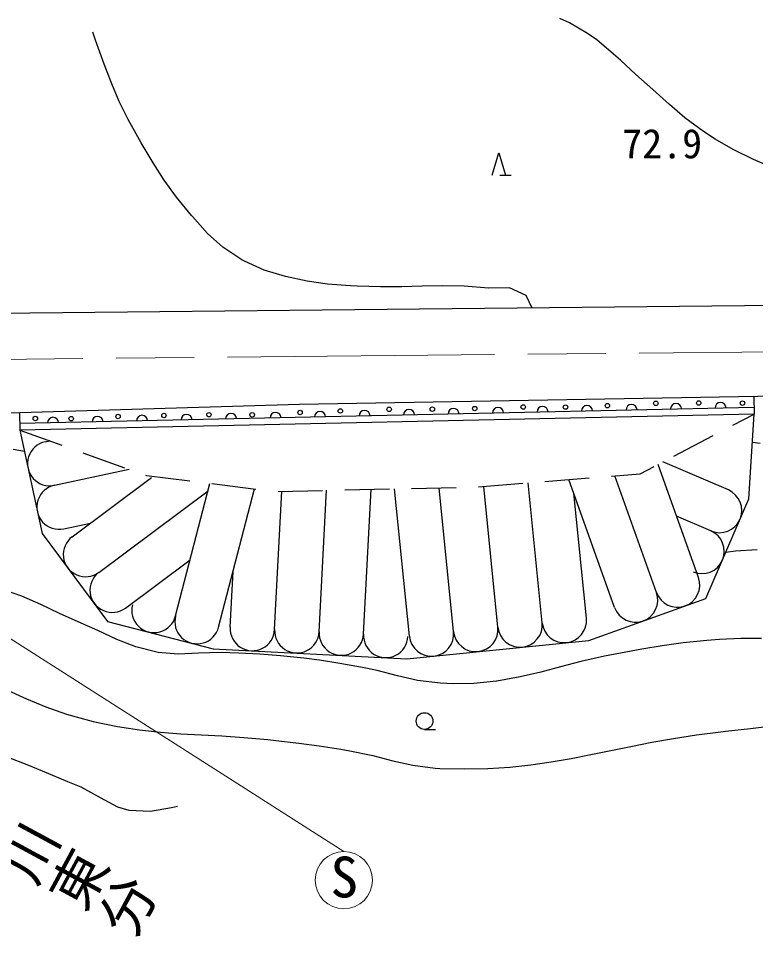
# Model space of a CAD drawing. Units: millimetres, scale not verified. Extents: x 40000 to 680000, y 20000 to 380000.
# Drawn here: x 326004 to 359132, y 273577 to 314826 of the extents above; entities that cross this region are included whole.
import ezdxf
from ezdxf.enums import TextEntityAlignment as Align

# ---------------------------------------------------------------- set-up
doc = ezdxf.new("R2010")
doc.units = ezdxf.units.MM
doc.header["$LTSCALE"] = 1000
doc.linetypes.add('CHAIN', pattern=[18.5, 12, -1.5, 3.5, -1.5])
for name, color, linetype, lineweight in [('M-BGD', 7, 'Continuous', 25), ('M-BGD-HTXT', 7, 'Continuous', 13), ('M-BMK', 2, 'CHAIN', 13)]:
    doc.layers.add(name, color=color, linetype=linetype, lineweight=lineweight)
doc.styles.add('@ＭＳ ゴシック', font='')
doc.styles.add('ＭＳ ゴシック', font='')
doc.styles.get('@ＭＳ ゴシック').set_extended_font_data('@MS Gothic')
doc.styles.get('ＭＳ ゴシック').set_extended_font_data('MS Gothic')

msp = doc.modelspace()

# ---------------------------------------------------------------- linework, layer by layer
at = {"layer": 'M-BGD'}
for p, q in [((350775, 314618), (350332, 314826)), ((351584, 314152), (350775, 314618)), ((329476, 313840), (329346, 314200)), ((351997, 313855), (351584, 314152)), ((329866, 312767), (329476, 313840)), ((352739, 313217), (351997, 313855)), ((353053, 312945), (352739, 313217)), ((330202, 311885), (329866, 312767)), ((353756, 312311), (353053, 312945)), ((354514, 311635), (353756, 312311)), ((330540, 311093), (330202, 311885)), ((355265, 310962), (354514, 311635)), ((330936, 310289), (330540, 311093)), ((355956, 310353), (355265, 310962)), ((331445, 309370), (330936, 310289)), ((356783, 309737), (355956, 310353)), ((357309, 309394), (356783, 309737)), ((358118, 308929), (357309, 309394)), ((331525, 309233), (331445, 309370)), ((332057, 308338), (331525, 309233)), ((347290, 307782), (347590, 308782)), ((347590, 308782), (347890, 307782)), ((359039, 308486), (358118, 308929)), ((332562, 307557), (332057, 308338)), ((359911, 308119), (359039, 308486)), ((347640, 307782), (348140, 307782)), ((333112, 306799), (332562, 307557)), ((333783, 305973), (333112, 306799)), ((333824, 305925), (333783, 305973)), ((334510, 305167), (333824, 305925)), ((335198, 304555), (334510, 305167)), ((336053, 303978), (335198, 304555)), ((336161, 303915), (336053, 303978)), ((337044, 303512), (336161, 303915)), ((338006, 303236), (337044, 303512)), ((338976, 303015), (338006, 303236)), ((339890, 302891), (338976, 303015)), ((340922, 302809), (339890, 302891)), ((341221, 302790), (340922, 302809)), ((342275, 302759), (341221, 302790)), ((344146, 302798), (343233, 302770)), ((345065, 302816), (344146, 302798)), ((346042, 302797), (345065, 302816)), ((347125, 302713), (346042, 302797)), ((343233, 302770), (342275, 302759)), ((347147, 302711), (347125, 302713)), ((348079, 302722), (347147, 302711)), ((348817, 302383), (348079, 302722)), ((349091, 301812), (348817, 302383)), ((363105, 301958), (306149, 301365)), ((338643, 297491), (365930, 297975)), ((359046, 297853), (359063, 297053)), ((319694, 296935), (338643, 297491)), ((326054, 297122), (326071, 296322)), ((359057, 297353), (326065, 296622)), ((359063, 297053), (326071, 296322)), ((358112, 296554), (359063, 297053)), ((358825, 293245), (359063, 297053)), ((326071, 296322), (327955, 295649)), ((326071, 296322), (327069, 291684)), ((327205, 295805), (327401, 295847)), ((355455, 295161), (357226, 296090)), ((359342, 295734), (358984, 295777)), ((325775, 295474), (326273, 295385)), ((328897, 295313), (330780, 294641)), ((327626, 293850), (330977, 294571)), ((353948, 294371), (354569, 294697)), ((356562, 289707), (354748, 294790)), ((357907, 293640), (354967, 294905)), ((328424, 291542), (331991, 294208)), ((331722, 294305), (331766, 294289)), ((331766, 294289), (333705, 294050)), ((349663, 294024), (351657, 294185)), ((352795, 288363), (350743, 294111)), ((352654, 294266), (353948, 294371)), ((354678, 289035), (352807, 294278)), ((333068, 287982), (334612, 293939)), ((334697, 293928), (336682, 293684)), ((343674, 293711), (345674, 293756)), ((345562, 287277), (344908, 293739)), ((346673, 293781), (348667, 293943)), ((347552, 287478), (346912, 293801)), ((349541, 287680), (348906, 293962)), ((329621, 289940), (334526, 293606)), ((335004, 287480), (336615, 293692)), ((337520, 287369), (337843, 293582)), ((337676, 293578), (339675, 293623)), ((339517, 287266), (339848, 293626)), ((340675, 293645), (342674, 293689)), ((341514, 287162), (341853, 293671)), ((343572, 287076), (342902, 293694)), ((351531, 287881), (350964, 293493)), ((356898, 288765), (358825, 293245)), ((357116, 291803), (355578, 292465)), ((328047, 291895), (329239, 292151)), ((327069, 291684), (330017, 287739)), ((357793, 290846), (358231, 290902)), ((358231, 290902), (359201, 290962)), ((330818, 288338), (333724, 290509)), ((335522, 287473), (335653, 289981)), ((326160, 288868), (325332, 289157)), ((327020, 288493), (326160, 288868)), ((351632, 286886), (356898, 288765)), ((327856, 288092), (327020, 288493)), ((328820, 287665), (327856, 288092)), ((329579, 287331), (328820, 287665)), ((330017, 287739), (334754, 286512)), ((330429, 286930), (329579, 287331)), ((331282, 286590), (330429, 286930)), ((343460, 286059), (351632, 286886)), ((355872, 286769), (354931, 286642)), ((356942, 286881), (355872, 286769)), ((357506, 286927), (356942, 286881)), ((358471, 286969), (357506, 286927)), ((359397, 286965), (358471, 286969)), ((332288, 286341), (331282, 286590)), ((333192, 286265), (332288, 286341)), ((334104, 286311), (333192, 286265)), ((335123, 286341), (334104, 286311)), ((334754, 286512), (343460, 286059)), ((335906, 286313), (335123, 286341)), ((336855, 286261), (335906, 286313)), ((353058, 286313), (352336, 286173)), ((354024, 286493), (353058, 286313)), ((354931, 286642), (354024, 286493)), ((337782, 286185), (336855, 286261)), ((338834, 286080), (337782, 286185)), ((339535, 285995), (338834, 286080)), ((340453, 285849), (339535, 285995)), ((351285, 285940), (350362, 285699)), ((352336, 286173), (351285, 285940)), ((341464, 285669), (340453, 285849)), ((342129, 285533), (341464, 285669)), ((343047, 285294), (342129, 285533)), ((349480, 285462), (348553, 285243)), ((350362, 285699), (349480, 285462)), ((343940, 285083), (343047, 285294)), ((344970, 284961), (343940, 285083)), ((347487, 285054), (346474, 284947)), ((347496, 285055), (347487, 285054)), ((348553, 285243), (347496, 285055)), ((325542, 284631), (326367, 284256)), ((345539, 284937), (344970, 284961)), ((346474, 284947), (345539, 284937)), ((326367, 284256), (327233, 283898)), ((327233, 283898), (328167, 283568)), ((328167, 283568), (329199, 283279)), ((329199, 283279), (329373, 283237)), ((329373, 283237), (330453, 283016)), ((330453, 283016), (331450, 282862)), ((358900, 282933), (359960, 283061)), ((331450, 282862), (332391, 282760)), ((332391, 282760), (333303, 282693)), ((333303, 282693), (334214, 282643)), ((334214, 282643), (335150, 282594)), ((335150, 282594), (336138, 282528)), ((344254, 282887), (344754, 282887)), ((355442, 282481), (356471, 282643)), ((356471, 282643), (357564, 282783)), ((357564, 282783), (357775, 282807)), ((357775, 282807), (358900, 282933)), ((336138, 282528), (337207, 282429)), ((337207, 282429), (337566, 282388)), ((337566, 282388), (338607, 282262)), ((338607, 282262), (339524, 282142)), ((353528, 282121), (354465, 282305)), ((354465, 282305), (355442, 282481)), ((339524, 282142), (340495, 281996)), ((340495, 281996), (340901, 281929)), ((340901, 281929), (341933, 281713)), ((350840, 281582), (351728, 281753)), ((351728, 281753), (352620, 281935)), ((352620, 281935), (353528, 282121)), ((325526, 281633), (326381, 281306)), ((341933, 281713), (342835, 281479)), ((342835, 281479), (343729, 281274)), ((349031, 281297), (349945, 281428)), ((349945, 281428), (350840, 281582)), ((326381, 281306), (327259, 280945)), ((327259, 280945), (328209, 280548)), ((343729, 281274), (344739, 281145)), ((344739, 281145), (344940, 281134)), ((344940, 281134), (346052, 281108)), ((346052, 281108), (347096, 281131)), ((347096, 281131), (348085, 281196)), ((348085, 281196), (349031, 281297)), ((328209, 280548), (328814, 280300)), ((328814, 280300), (329677, 279831)), ((329677, 279831), (330465, 279402)), ((330465, 279402), (330968, 279265)), ((330968, 279265), (331939, 279206)), ((331939, 279206), (332888, 279370)), ((332888, 279370), (333150, 279433))]:
    msp.add_line(p, q, dxfattribs=at)
for centre, radius in [((348688, 297370), 100), ((350591, 297364), 100), ((352471, 297428), 100), ((354648, 297532), 100), ((356575, 297550), 100), ((358539, 297543), 100), ((330485, 296939), 100), ((332545, 296988), 100), ((334566, 297021), 100), ((336509, 297015), 100), ((338662, 297119), 100), ((340472, 297191), 100), ((342665, 297263), 100), ((344607, 297273), 100), ((346511, 297298), 100), ((326765, 296850), 100), ((328379, 296843), 100), ((344254, 283262), 375)]:
    msp.add_circle(centre, radius, dxfattribs=at)
for centre, radius, start, end in [((351559, 297187), 250, 1.2699, 181.2699), ((353558, 297231), 250, 1.2699, 181.2699), ((355558, 297276), 250, 1.2699, 181.2699), ((357557, 297320), 250, 1.2699, 181.2699), ((333563, 296788), 250, 1.2699, 181.2699), ((335562, 296832), 250, 1.2699, 181.2699), ((337562, 296877), 250, 1.2699, 181.2699), ((339561, 296921), 250, 1.2699, 181.2699), ((341561, 296965), 250, 1.2699, 181.2699), ((343560, 297010), 250, 1.2699, 181.2699), ((345560, 297054), 250, 1.2699, 181.2699), ((347559, 297098), 250, 1.2699, 181.2699), ((349559, 297143), 250, 1.2699, 181.2699), ((327564, 296655), 250, 1.2699, 181.2699), ((329564, 296699), 250, 1.2699, 181.2699), ((331563, 296744), 250, 1.2699, 181.2699), ((327416, 294828), 1000, 102.1389, 282.139), ((327836, 292872), 1000, 102.1389, 282.139), ((357511, 292722), 1000, 246.721, 66.721), ((356721, 290884), 1000, 246.721, 66.721), ((329022, 290741), 1000, 126.7742, 306.7742), ((330220, 289139), 1000, 126.7742, 306.7742), ((355620, 289371), 1000, 199.6416, 19.6416), ((353736, 288699), 1000, 199.6416, 19.6416), ((332100, 288232), 1000, 165.47, 345.4701), ((334036, 287731), 1000, 165.47, 345.4701), ((348547, 287579), 1000, 185.7765, 5.7765), ((350536, 287780), 1000, 185.7765, 5.7765), ((336521, 287421), 1000, 177.0241, 357.0242), ((338518, 287317), 1000, 177.0241, 357.0242), ((340516, 287214), 1000, 177.0241, 357.0242), ((342513, 287110), 1000, 177.0241, 357.0242), ((344567, 287176), 1000, 185.7765, 5.7765), ((346557, 287378), 1000, 185.7765, 5.7765)]:
    msp.add_arc(centre, radius, start, end, dxfattribs=at)
at = {"layer": 'M-BGD-HTXT'}
msp.add_line((311814, 295786), (340630, 277403), dxfattribs=at)
msp.add_circle((340630, 276114), 1289, dxfattribs=at)
at = {"layer": 'M-BMK'}
msp.add_line((365895, 299907), (310262, 299362), dxfattribs=at)

# ---------------------------------------------------------------- texts
at = {"layer": 'M-BGD', "style": 'ＭＳ ゴシック'}
msp.add_text('72.9', height=1320, dxfattribs=at).set_placement((353136, 308144), align=Align.BOTTOM_LEFT)
at = {"layer": 'M-BGD', "style": '@ＭＳ ゴシック'}
msp.add_text('萩市大字上小川東分', height=1833, rotation=331.603, dxfattribs=at).set_placement((311491, 283771), align=Align.BOTTOM_LEFT)
at = {"layer": 'M-BGD-HTXT', "style": 'ＭＳ ゴシック'}
msp.add_text('S', height=1833, dxfattribs=at).set_placement((340025, 274788), align=Align.BOTTOM_LEFT)

doc.saveas('drawing.dxf')
